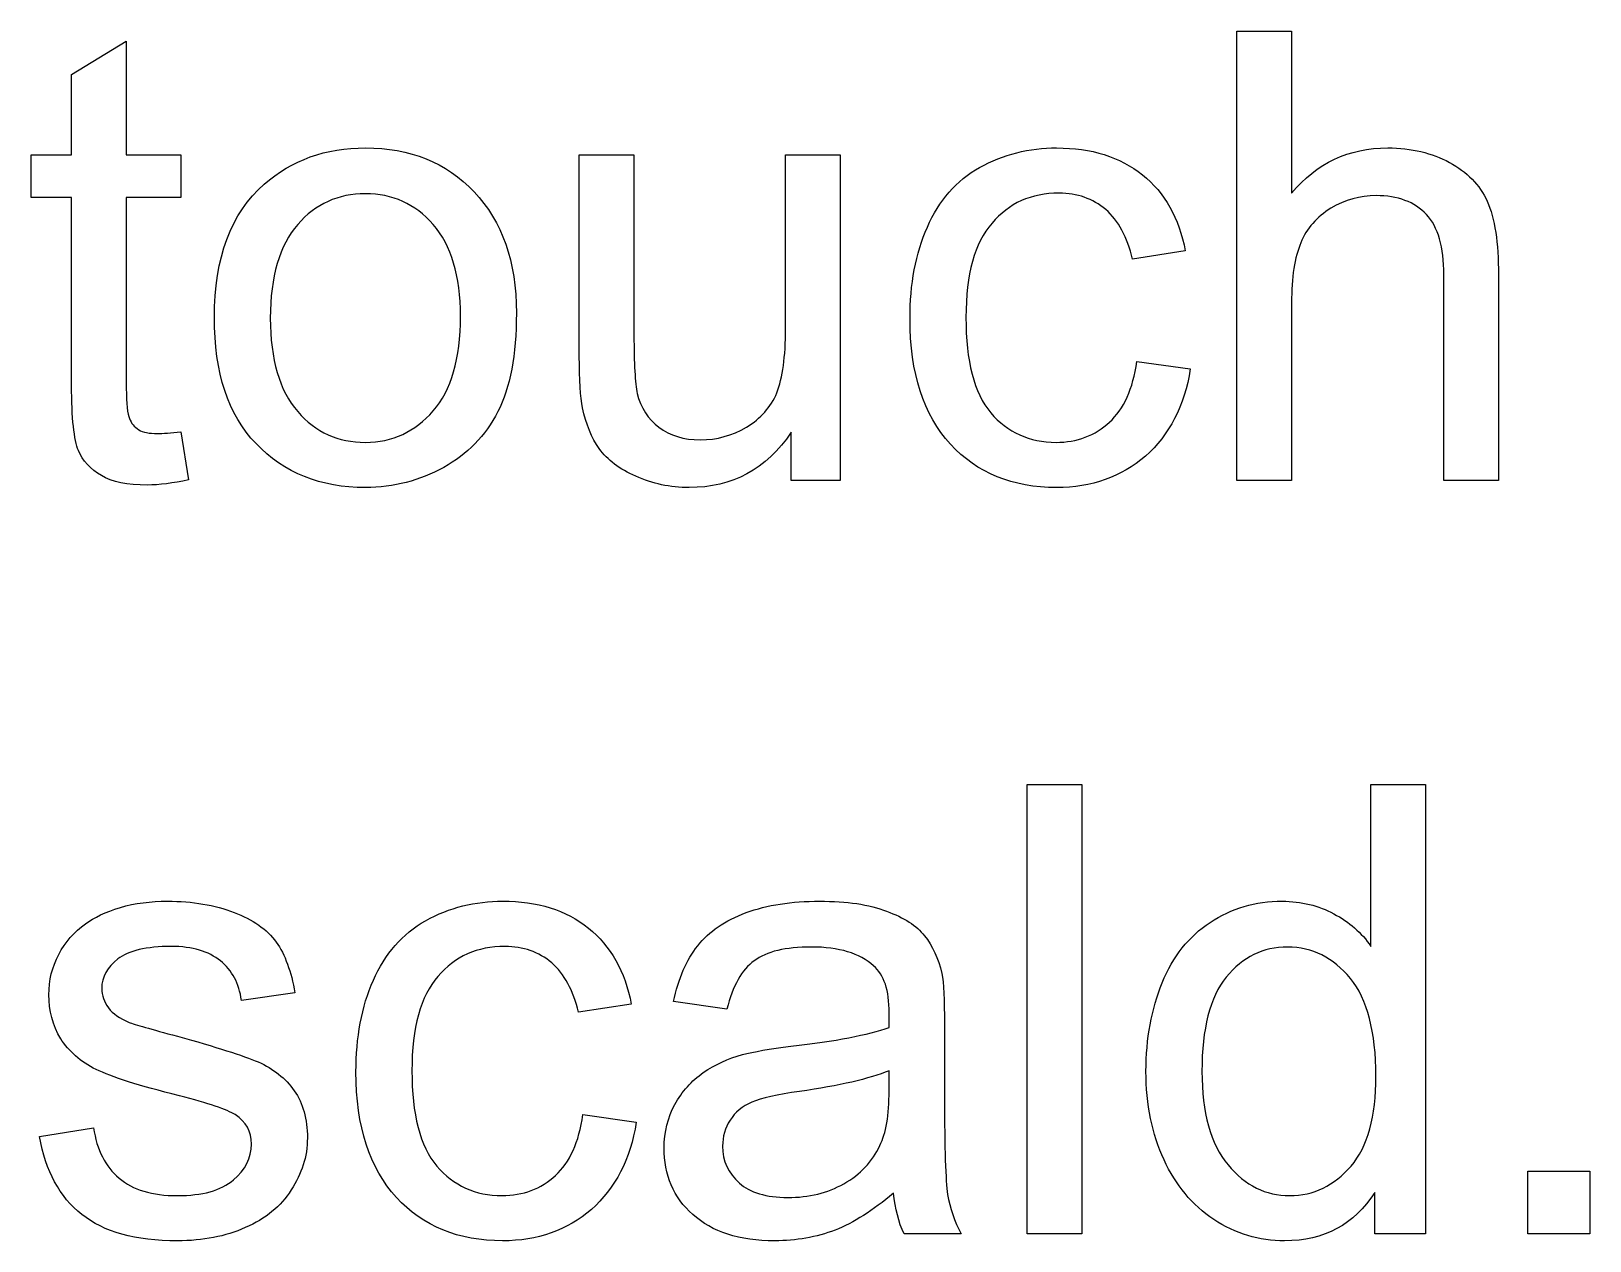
# Model space of a CAD drawing. Extents: x -45 to 645, y -160 to 467.
# Drawn here: x 366.612 to 370.991, y 106.219 to 109.618 of the extents above; entities that cross this region are included whole.
import ezdxf

# ---------------------------------------------------------------- set-up
doc = ezdxf.new("R2010")
doc.units = 0
doc.layers.add('layer 1', color=7, linetype='Continuous')

msp = doc.modelspace()

# ---------------------------------------------------------------- linework, layer by layer
at = {"layer": 'layer 1', "color": 7, "true_color": 0xffffff}
for points, knots in [([(366.9663, 108.4873), (366.9436, 108.4873), (366.9261, 108.4907), (366.9139, 108.4978), (366.9017, 108.5066), (366.8929, 108.5154), (366.8877, 108.5295), (366.8825, 108.5419), (366.879, 108.5701), (366.879, 108.6142), (366.879, 108.6142), (366.879, 109.1504), (366.879, 109.1504), (366.879, 109.1504), (367.0326, 109.1504), (367.0326, 109.1504), (367.0326, 109.1504), (367.0326, 109.2704), (367.0326, 109.2704), (367.0326, 109.2704), (366.879, 109.2704), (366.879, 109.2704), (366.879, 109.2704), (366.879, 109.5897), (366.879, 109.5897), (366.879, 109.5897), (366.7253, 109.4962), (366.7253, 109.4962), (366.7253, 109.4962), (366.7253, 109.2704), (366.7253, 109.2704), (366.7253, 109.2704), (366.6118, 109.2704), (366.6118, 109.2704), (366.6118, 109.2704), (366.6118, 109.1504), (366.6118, 109.1504), (366.6118, 109.1504), (366.7253, 109.1504), (366.7253, 109.1504), (366.7253, 109.1504), (366.7253, 108.6231), (366.7253, 108.6231), (366.7253, 108.5295), (366.7323, 108.4695), (366.7445, 108.4396), (366.7567, 108.4114), (366.7777, 108.3866), (366.8091, 108.369), (366.8388, 108.3514), (366.8825, 108.3425), (366.9383, 108.3425), (366.9716, 108.3426), (367.0099, 108.3478), (367.0536, 108.3567), (367.0536, 108.3567), (367.0326, 108.4925), (367.0326, 108.4925), (367.0047, 108.489), (366.982, 108.4872), (366.9663, 108.4873)], [0, 0, 0, 0, 0.05, 0.05, 0.05, 0.1, 0.1, 0.1, 0.15, 0.15, 0.15, 0.2, 0.2, 0.2, 0.25, 0.25, 0.25, 0.3, 0.3, 0.3, 0.35, 0.35, 0.35, 0.4, 0.4, 0.4, 0.45, 0.45, 0.45, 0.5, 0.5, 0.5, 0.55, 0.55, 0.55, 0.6, 0.6, 0.6, 0.65, 0.65, 0.65, 0.7, 0.7, 0.7, 0.75, 0.75, 0.75, 0.8, 0.8, 0.8, 0.85, 0.85, 0.85, 0.9, 0.9, 0.9, 0.95, 0.95, 0.95, 1, 1, 1, 1]), ([(370.1533, 108.3549), (370.1533, 108.3549), (370.1533, 108.8542), (370.1533, 108.8542), (370.1533, 108.9264), (370.162, 108.9828), (370.1795, 109.0234), (370.1952, 109.064), (370.2249, 109.0957), (370.2633, 109.1204), (370.3035, 109.1434), (370.3454, 109.1557), (370.3908, 109.1557), (370.4519, 109.1558), (370.499, 109.1381), (370.5322, 109.1028), (370.5654, 109.0676), (370.5811, 109.0111), (370.5811, 108.9335), (370.5811, 108.9335), (370.5811, 108.3549), (370.5811, 108.3549), (370.5811, 108.3549), (370.7348, 108.3549), (370.7348, 108.3549), (370.7348, 108.3549), (370.7348, 108.9335), (370.7348, 108.9335), (370.7348, 109.0234), (370.7243, 109.0922), (370.7033, 109.1398), (370.6824, 109.1858), (370.6457, 109.2227), (370.5968, 109.2492), (370.5479, 109.2756), (370.4903, 109.2898), (370.4239, 109.2898), (370.3139, 109.2898), (370.2249, 109.2474), (370.1533, 109.1628), (370.1533, 109.1628), (370.1533, 109.6179), (370.1533, 109.6179), (370.1533, 109.6179), (369.9997, 109.6179), (369.9997, 109.6179), (369.9997, 109.6179), (369.9997, 108.3549), (369.9997, 108.3549), (369.9997, 108.3549), (370.1533, 108.3549), (370.1533, 108.3549)], [0, 0, 0, 0, 0.058824, 0.058824, 0.058824, 0.117647, 0.117647, 0.117647, 0.176471, 0.176471, 0.176471, 0.235294, 0.235294, 0.235294, 0.294118, 0.294118, 0.294118, 0.352941, 0.352941, 0.352941, 0.411765, 0.411765, 0.411765, 0.470588, 0.470588, 0.470588, 0.529412, 0.529412, 0.529412, 0.588235, 0.588235, 0.588235, 0.647059, 0.647059, 0.647059, 0.705882, 0.705882, 0.705882, 0.764706, 0.764706, 0.764706, 0.823529, 0.823529, 0.823529, 0.882353, 0.882353, 0.882353, 0.941176, 0.941176, 0.941176, 1, 1, 1, 1]), ([(367.2436, 108.459), (367.3221, 108.3761), (367.4252, 108.3355), (367.5509, 108.3355), (367.6312, 108.3355), (367.7028, 108.3549), (367.7709, 108.3919), (367.8373, 108.429), (367.8879, 108.4801), (367.9228, 108.5489), (367.9578, 108.616), (367.9752, 108.7077), (367.9752, 108.8258), (367.9753, 108.9705), (367.935, 109.0834), (367.8565, 109.1663), (367.7779, 109.2493), (367.6766, 109.2898), (367.5509, 109.2898), (367.4392, 109.2898), (367.3448, 109.2562), (367.2663, 109.1875), (367.1737, 109.1064), (367.1266, 108.9811), (367.1266, 108.8135), (367.1266, 108.6583), (367.165, 108.5401), (367.2436, 108.459)], [0, 0, 0, 0, 0.111111, 0.111111, 0.111111, 0.222222, 0.222222, 0.222222, 0.333333, 0.333333, 0.333333, 0.444444, 0.444444, 0.444444, 0.555556, 0.555556, 0.555556, 0.666667, 0.666667, 0.666667, 0.777778, 0.777778, 0.777778, 0.888889, 0.888889, 0.888889, 1, 1, 1, 1]), ([(369.6417, 108.519), (369.6016, 108.4819), (369.5509, 108.4625), (369.4915, 108.4625), (369.4165, 108.4625), (369.3553, 108.4907), (369.3082, 108.5454), (369.2611, 108.6019), (369.2384, 108.69), (369.2384, 108.8135), (369.2384, 108.9352), (369.2628, 109.0234), (369.3117, 109.0781), (369.3589, 109.1346), (369.4217, 109.1628), (369.5003, 109.1628), (369.5509, 109.1628), (369.5946, 109.1469), (369.6312, 109.1169), (369.6662, 109.0851), (369.6924, 109.0393), (369.7063, 108.9775), (369.7063, 108.9775), (369.8548, 109.0005), (369.8548, 109.0005), (369.8373, 109.0923), (369.7971, 109.1645), (369.7343, 109.2139), (369.6714, 109.2651), (369.5911, 109.2898), (369.4933, 109.2898), (369.4165, 109.2898), (369.3431, 109.2721), (369.2768, 109.2351), (369.2122, 109.1981), (369.1615, 109.1416), (369.1301, 109.0675), (369.0969, 108.9935), (369.0812, 108.907), (369.0812, 108.81), (369.0812, 108.6565), (369.1196, 108.5401), (369.1947, 108.4572), (369.2698, 108.3761), (369.3693, 108.3355), (369.4933, 108.3355), (369.5911, 108.3355), (369.6749, 108.3655), (369.743, 108.4237), (369.8094, 108.4837), (369.853, 108.5648), (369.8687, 108.6689), (369.8687, 108.6689), (369.7186, 108.6901), (369.7186, 108.6901), (369.7081, 108.6125), (369.6819, 108.556), (369.6417, 108.519)], [0, 0, 0, 0, 0.052632, 0.052632, 0.052632, 0.105263, 0.105263, 0.105263, 0.157895, 0.157895, 0.157895, 0.210526, 0.210526, 0.210526, 0.263158, 0.263158, 0.263158, 0.315789, 0.315789, 0.315789, 0.368421, 0.368421, 0.368421, 0.421053, 0.421053, 0.421053, 0.473684, 0.473684, 0.473684, 0.526316, 0.526316, 0.526316, 0.578947, 0.578947, 0.578947, 0.631579, 0.631579, 0.631579, 0.684211, 0.684211, 0.684211, 0.736842, 0.736842, 0.736842, 0.789474, 0.789474, 0.789474, 0.842105, 0.842105, 0.842105, 0.894737, 0.894737, 0.894737, 0.947368, 0.947368, 0.947368, 1, 1, 1, 1]), ([(368.8853, 108.3549), (368.8853, 108.3549), (368.8853, 109.2704), (368.8853, 109.2704), (368.8853, 109.2704), (368.7316, 109.2704), (368.7316, 109.2704), (368.7316, 109.2704), (368.7316, 108.7818), (368.7316, 108.7818), (368.7316, 108.7025), (368.7229, 108.6442), (368.7072, 108.6018), (368.6897, 108.5613), (368.6618, 108.5295), (368.6216, 108.5048), (368.5815, 108.4819), (368.5378, 108.4695), (368.4924, 108.4695), (368.4453, 108.4696), (368.4068, 108.4819), (368.3754, 108.5048), (368.3457, 108.5278), (368.3248, 108.5595), (368.3143, 108.6001), (368.3091, 108.6283), (368.3056, 108.683), (368.3056, 108.7641), (368.3056, 108.7641), (368.3056, 109.2704), (368.3056, 109.2704), (368.3056, 109.2704), (368.1519, 109.2704), (368.1519, 109.2704), (368.1519, 109.2704), (368.1519, 108.7041), (368.1519, 108.7041), (368.1519, 108.6372), (368.1554, 108.5895), (368.1606, 108.5595), (368.1711, 108.5136), (368.1868, 108.4748), (368.2078, 108.4448), (368.2305, 108.4131), (368.2654, 108.3866), (368.3108, 108.3672), (368.358, 108.3462), (368.4068, 108.3355), (368.461, 108.3355), (368.5815, 108.3355), (368.6775, 108.3866), (368.7473, 108.4907), (368.7473, 108.4907), (368.7474, 108.3549), (368.7474, 108.3549), (368.7474, 108.3549), (368.8853, 108.3549), (368.8853, 108.3549)], [0, 0, 0, 0, 0.052632, 0.052632, 0.052632, 0.105263, 0.105263, 0.105263, 0.157895, 0.157895, 0.157895, 0.210526, 0.210526, 0.210526, 0.263158, 0.263158, 0.263158, 0.315789, 0.315789, 0.315789, 0.368421, 0.368421, 0.368421, 0.421053, 0.421053, 0.421053, 0.473684, 0.473684, 0.473684, 0.526316, 0.526316, 0.526316, 0.578947, 0.578947, 0.578947, 0.631579, 0.631579, 0.631579, 0.684211, 0.684211, 0.684211, 0.736842, 0.736842, 0.736842, 0.789474, 0.789474, 0.789474, 0.842105, 0.842105, 0.842105, 0.894737, 0.894737, 0.894737, 0.947368, 0.947368, 0.947368, 1, 1, 1, 1]), ([(367.3606, 109.0746), (367.4112, 109.1328), (367.4741, 109.161), (367.5509, 109.161), (367.6277, 109.161), (367.6906, 109.1328), (367.7412, 109.0746), (367.7919, 109.0164), (367.8181, 108.9299), (367.8181, 108.817), (367.8181, 108.6971), (367.7919, 108.6089), (367.7412, 108.5507), (367.6906, 108.4925), (367.6277, 108.4625), (367.5509, 108.4625), (367.4741, 108.4625), (367.4112, 108.4907), (367.3606, 108.5489), (367.3099, 108.6072), (367.2837, 108.6953), (367.2837, 108.8117), (367.2837, 108.9282), (367.3099, 109.0163), (367.3606, 109.0746)], [0, 0, 0, 0, 0.125, 0.125, 0.125, 0.25, 0.25, 0.25, 0.375, 0.375, 0.375, 0.5, 0.5, 0.5, 0.625, 0.625, 0.625, 0.75, 0.75, 0.75, 0.875, 0.875, 0.875, 1, 1, 1, 1]), ([(369.5642, 106.2383), (369.5642, 106.2383), (369.5642, 107.5012), (369.5642, 107.5012), (369.5642, 107.5012), (369.4106, 107.5012), (369.4106, 107.5012), (369.4106, 107.5012), (369.4106, 106.2383), (369.4106, 106.2383), (369.4106, 106.2383), (369.5642, 106.2383), (369.5642, 106.2383)], [0, 0, 0, 0, 0.25, 0.25, 0.25, 0.5, 0.5, 0.5, 0.75, 0.75, 0.75, 1, 1, 1, 1]), ([(370.5301, 106.2383), (370.5301, 106.2383), (370.5301, 107.5012), (370.5301, 107.5012), (370.5301, 107.5012), (370.3765, 107.5012), (370.3765, 107.5012), (370.3765, 107.5012), (370.3765, 107.0462), (370.3765, 107.0462), (370.3503, 107.085), (370.3154, 107.1149), (370.2717, 107.1378), (370.2298, 107.1608), (370.1809, 107.1731), (370.1268, 107.1731), (370.0517, 107.1732), (369.9853, 107.1537), (369.9242, 107.1131), (369.8649, 107.0744), (369.8194, 107.0179), (369.7898, 106.9438), (369.7601, 106.8698), (369.7443, 106.7868), (369.7443, 106.6951), (369.7444, 106.6017), (369.7618, 106.5187), (369.795, 106.4464), (369.8282, 106.3759), (369.8736, 106.3194), (369.9347, 106.2788), (369.9958, 106.2383), (370.0622, 106.2189), (370.1338, 106.2189), (370.2455, 106.2189), (370.3293, 106.2647), (370.3869, 106.3547), (370.3869, 106.3547), (370.387, 106.2383), (370.387, 106.2383), (370.387, 106.2383), (370.5301, 106.2383), (370.5301, 106.2383)], [0, 0, 0, 0, 0.071429, 0.071429, 0.071429, 0.142857, 0.142857, 0.142857, 0.214286, 0.214286, 0.214286, 0.285714, 0.285714, 0.285714, 0.357143, 0.357143, 0.357143, 0.428571, 0.428571, 0.428571, 0.5, 0.5, 0.5, 0.571429, 0.571429, 0.571429, 0.642857, 0.642857, 0.642857, 0.714286, 0.714286, 0.714286, 0.785714, 0.785714, 0.785714, 0.857143, 0.857143, 0.857143, 0.928571, 0.928571, 0.928571, 1, 1, 1, 1]), ([(366.7541, 106.293), (366.8152, 106.2436), (366.9042, 106.2189), (367.023, 106.2189), (367.0946, 106.2189), (367.1574, 106.2312), (367.2133, 106.2559), (367.2709, 106.2806), (367.3128, 106.3159), (367.3425, 106.3617), (367.3722, 106.4076), (367.3879, 106.4552), (367.3879, 106.5081), (367.3879, 106.5611), (367.3757, 106.6051), (367.3512, 106.6404), (367.3268, 106.6757), (367.2919, 106.7022), (367.25, 106.7216), (367.2064, 106.7392), (367.1312, 106.7639), (367.023, 106.7939), (366.9479, 106.8133), (366.9025, 106.8274), (366.8868, 106.8327), (366.8606, 106.8433), (366.8414, 106.8574), (366.8291, 106.8733), (366.8169, 106.8909), (366.8099, 106.9085), (366.8099, 106.9279), (366.8099, 106.9598), (366.8256, 106.9879), (366.8553, 107.0108), (366.885, 107.0338), (366.9357, 107.0461), (367.0055, 107.0461), (367.0649, 107.0462), (367.1103, 107.032), (367.1435, 107.0056), (367.1766, 106.9791), (367.1958, 106.9421), (367.2028, 106.8944), (367.2028, 106.8944), (367.353, 106.9156), (367.353, 106.9156), (367.3425, 106.9757), (367.3251, 107.0232), (367.3006, 107.0585), (367.2744, 107.0938), (367.2343, 107.122), (367.1819, 107.1414), (367.1278, 107.1626), (367.0649, 107.1731), (366.995, 107.1731), (366.9479, 107.1732), (366.9025, 107.1678), (366.8623, 107.1555), (366.8204, 107.1431), (366.789, 107.1273), (366.7645, 107.1096), (366.7331, 107.0868), (366.7069, 107.0585), (366.6894, 107.0232), (366.6703, 106.988), (366.6615, 106.9509), (366.6615, 106.9103), (366.6615, 106.8662), (366.672, 106.8239), (366.6947, 106.7868), (366.7174, 106.7516), (366.7506, 106.7216), (366.7942, 106.7004), (366.8379, 106.6793), (366.9147, 106.6545), (367.0282, 106.6263), (367.1103, 106.6052), (367.1627, 106.5875), (367.1854, 106.5734), (367.2151, 106.5541), (367.2308, 106.5258), (367.2308, 106.4905), (367.2308, 106.4518), (367.2133, 106.4182), (367.1801, 106.39), (367.1452, 106.36), (367.0928, 106.3459), (367.023, 106.3459), (366.9514, 106.3459), (366.8972, 106.3617), (366.8588, 106.3952), (366.8204, 106.4271), (366.796, 106.4746), (366.7872, 106.5364), (366.7872, 106.5364), (366.6354, 106.5117), (366.6354, 106.5117), (366.6528, 106.4147), (366.6912, 106.3423), (366.7541, 106.293)], [0, 0, 0, 0, 0.030303, 0.030303, 0.030303, 0.060606, 0.060606, 0.060606, 0.090909, 0.090909, 0.090909, 0.121212, 0.121212, 0.121212, 0.151515, 0.151515, 0.151515, 0.181818, 0.181818, 0.181818, 0.212121, 0.212121, 0.212121, 0.242424, 0.242424, 0.242424, 0.272727, 0.272727, 0.272727, 0.30303, 0.30303, 0.30303, 0.333333, 0.333333, 0.333333, 0.363636, 0.363636, 0.363636, 0.393939, 0.393939, 0.393939, 0.424242, 0.424242, 0.424242, 0.454545, 0.454545, 0.454545, 0.484848, 0.484848, 0.484848, 0.515152, 0.515152, 0.515152, 0.545455, 0.545455, 0.545455, 0.575758, 0.575758, 0.575758, 0.606061, 0.606061, 0.606061, 0.636364, 0.636364, 0.636364, 0.666667, 0.666667, 0.666667, 0.69697, 0.69697, 0.69697, 0.727273, 0.727273, 0.727273, 0.757576, 0.757576, 0.757576, 0.787879, 0.787879, 0.787879, 0.818182, 0.818182, 0.818182, 0.848485, 0.848485, 0.848485, 0.878788, 0.878788, 0.878788, 0.909091, 0.909091, 0.909091, 0.939394, 0.939394, 0.939394, 0.969697, 0.969697, 0.969697, 1, 1, 1, 1]), ([(368.0849, 106.4024), (368.0448, 106.3653), (367.9941, 106.3459), (367.9348, 106.3459), (367.8597, 106.3459), (367.7986, 106.3741), (367.7514, 106.4288), (367.7043, 106.4852), (367.6816, 106.5734), (367.6816, 106.6969), (367.6816, 106.8186), (367.706, 106.9068), (367.7549, 106.9615), (367.8021, 107.0179), (367.8649, 107.0461), (367.9435, 107.0461), (367.9942, 107.0462), (368.0378, 107.0302), (368.0744, 107.0003), (368.1094, 106.9685), (368.1356, 106.9226), (368.1495, 106.8609), (368.1495, 106.8609), (368.298, 106.8839), (368.298, 106.8839), (368.2805, 106.9757), (368.2403, 107.0479), (368.1775, 107.0973), (368.1147, 107.1485), (368.0343, 107.1731), (367.9365, 107.1731), (367.8597, 107.1732), (367.7863, 107.1555), (367.72, 107.1184), (367.6554, 107.0814), (367.6047, 107.025), (367.5733, 106.9509), (367.5401, 106.8768), (367.5244, 106.7904), (367.5244, 106.6933), (367.5244, 106.5399), (367.5628, 106.4235), (367.6379, 106.3406), (367.713, 106.2595), (367.8125, 106.2189), (367.9365, 106.2189), (368.0343, 106.2189), (368.1181, 106.2488), (368.1862, 106.3071), (368.2526, 106.367), (368.2962, 106.4482), (368.3119, 106.5522), (368.3119, 106.5522), (368.1618, 106.5734), (368.1618, 106.5734), (368.1513, 106.4958), (368.1251, 106.4393), (368.0849, 106.4024)], [0, 0, 0, 0, 0.052632, 0.052632, 0.052632, 0.105263, 0.105263, 0.105263, 0.157895, 0.157895, 0.157895, 0.210526, 0.210526, 0.210526, 0.263158, 0.263158, 0.263158, 0.315789, 0.315789, 0.315789, 0.368421, 0.368421, 0.368421, 0.421053, 0.421053, 0.421053, 0.473684, 0.473684, 0.473684, 0.526316, 0.526316, 0.526316, 0.578947, 0.578947, 0.578947, 0.631579, 0.631579, 0.631579, 0.684211, 0.684211, 0.684211, 0.736842, 0.736842, 0.736842, 0.789474, 0.789474, 0.789474, 0.842105, 0.842105, 0.842105, 0.894737, 0.894737, 0.894737, 0.947368, 0.947368, 0.947368, 1, 1, 1, 1]), ([(369.0645, 106.2383), (369.0645, 106.2383), (369.2252, 106.2383), (369.2252, 106.2383), (369.2059, 106.2736), (369.1937, 106.3106), (369.1867, 106.3494), (369.1815, 106.3865), (369.178, 106.4781), (369.178, 106.621), (369.178, 106.621), (369.178, 106.8274), (369.178, 106.8274), (369.178, 106.8963), (369.1762, 106.9438), (369.171, 106.9703), (369.1605, 107.0127), (369.1448, 107.0479), (369.1221, 107.0761), (369.0994, 107.1043), (369.0645, 107.1273), (369.0156, 107.1449), (368.9667, 107.1644), (368.9038, 107.1731), (368.827, 107.1731), (368.7484, 107.1732), (368.6803, 107.1625), (368.6209, 107.1414), (368.5616, 107.1185), (368.5162, 107.0885), (368.4847, 107.0479), (368.4533, 107.0091), (368.4306, 106.9562), (368.4166, 106.8909), (368.4166, 106.8909), (368.5668, 106.8698), (368.5668, 106.8698), (368.5825, 106.9351), (368.6087, 106.9809), (368.6436, 107.0056), (368.6786, 107.032), (368.7309, 107.0444), (368.8043, 107.0444), (368.8811, 107.0444), (368.9405, 107.0267), (368.9789, 106.9914), (369.0086, 106.9668), (369.0226, 106.9226), (369.0226, 106.8591), (369.0226, 106.8539), (369.0226, 106.8397), (369.0226, 106.8186), (368.9632, 106.7975), (368.8724, 106.7798), (368.7467, 106.7657), (368.6873, 106.7587), (368.6419, 106.7498), (368.6105, 106.7427), (368.5703, 106.7304), (368.5336, 106.7145), (368.5004, 106.6916), (368.4673, 106.6687), (368.4411, 106.6387), (368.4201, 106.6016), (368.401, 106.5664), (368.3904, 106.524), (368.3904, 106.4799), (368.3905, 106.4042), (368.4166, 106.3406), (368.4708, 106.2929), (368.5249, 106.2436), (368.6017, 106.2189), (368.7013, 106.2189), (368.7607, 106.2189), (368.8183, 106.2294), (368.8706, 106.2488), (368.923, 106.27), (368.9772, 106.3035), (369.0348, 106.3529), (369.04, 106.3089), (369.0488, 106.2718), (369.0645, 106.2383)], [0, 0, 0, 0, 0.037037, 0.037037, 0.037037, 0.074074, 0.074074, 0.074074, 0.111111, 0.111111, 0.111111, 0.148148, 0.148148, 0.148148, 0.185185, 0.185185, 0.185185, 0.222222, 0.222222, 0.222222, 0.259259, 0.259259, 0.259259, 0.296296, 0.296296, 0.296296, 0.333333, 0.333333, 0.333333, 0.37037, 0.37037, 0.37037, 0.407407, 0.407407, 0.407407, 0.444444, 0.444444, 0.444444, 0.481481, 0.481481, 0.481481, 0.518519, 0.518519, 0.518519, 0.555556, 0.555556, 0.555556, 0.592593, 0.592593, 0.592593, 0.62963, 0.62963, 0.62963, 0.666667, 0.666667, 0.666667, 0.703704, 0.703704, 0.703704, 0.740741, 0.740741, 0.740741, 0.777778, 0.777778, 0.777778, 0.814815, 0.814815, 0.814815, 0.851852, 0.851852, 0.851852, 0.888889, 0.888889, 0.888889, 0.925926, 0.925926, 0.925926, 0.962963, 0.962963, 0.962963, 1, 1, 1, 1]), ([(369.9696, 106.9598), (370.0168, 107.0161), (370.0726, 107.0444), (370.1425, 107.0444), (370.2123, 107.0444), (370.27, 107.0144), (370.3188, 106.9562), (370.366, 106.898), (370.3904, 106.8062), (370.3904, 106.681), (370.3904, 106.5682), (370.3677, 106.4834), (370.3206, 106.4288), (370.2735, 106.3741), (370.2158, 106.3459), (370.1477, 106.3459), (370.0814, 106.3459), (370.0237, 106.3741), (369.9748, 106.4323), (369.926, 106.4906), (369.9015, 106.5787), (369.9015, 106.6951), (369.9015, 106.8151), (369.9242, 106.9032), (369.9696, 106.9598)], [0, 0, 0, 0, 0.125, 0.125, 0.125, 0.25, 0.25, 0.25, 0.375, 0.375, 0.375, 0.5, 0.5, 0.5, 0.625, 0.625, 0.625, 0.75, 0.75, 0.75, 0.875, 0.875, 0.875, 1, 1, 1, 1]), ([(369.0226, 106.6405), (369.0226, 106.5716), (369.0138, 106.5205), (368.9964, 106.487), (368.9754, 106.4412), (368.9422, 106.4058), (368.8951, 106.3794), (368.8497, 106.353), (368.7973, 106.3406), (368.7379, 106.3406), (368.6768, 106.3407), (368.6314, 106.3547), (368.6017, 106.3811), (368.5703, 106.4094), (368.5546, 106.4429), (368.5546, 106.4852), (368.5546, 106.5117), (368.5616, 106.5364), (368.5755, 106.5575), (368.5895, 106.5805), (368.6105, 106.5963), (368.6367, 106.6087), (368.6629, 106.6193), (368.7082, 106.6298), (368.7711, 106.6387), (368.8829, 106.6546), (368.9667, 106.6739), (369.0226, 106.6969), (369.0226, 106.6969), (369.0226, 106.6405), (369.0226, 106.6405)], [0, 0, 0, 0, 0.1, 0.1, 0.1, 0.2, 0.2, 0.2, 0.3, 0.3, 0.3, 0.4, 0.4, 0.4, 0.5, 0.5, 0.5, 0.6, 0.6, 0.6, 0.7, 0.7, 0.7, 0.8, 0.8, 0.8, 0.9, 0.9, 0.9, 1, 1, 1, 1]), ([(370.9915, 106.2383), (370.9915, 106.2383), (370.9915, 106.4147), (370.9915, 106.4147), (370.9915, 106.4147), (370.8169, 106.4147), (370.8169, 106.4147), (370.8169, 106.4147), (370.8169, 106.2383), (370.8169, 106.2383), (370.8169, 106.2383), (370.9915, 106.2383), (370.9915, 106.2383)], [0, 0, 0, 0, 0.25, 0.25, 0.25, 0.5, 0.5, 0.5, 0.75, 0.75, 0.75, 1, 1, 1, 1])]:
    msp.add_open_spline(points, degree=3, knots=knots, dxfattribs=at)

doc.saveas('drawing.dxf')
